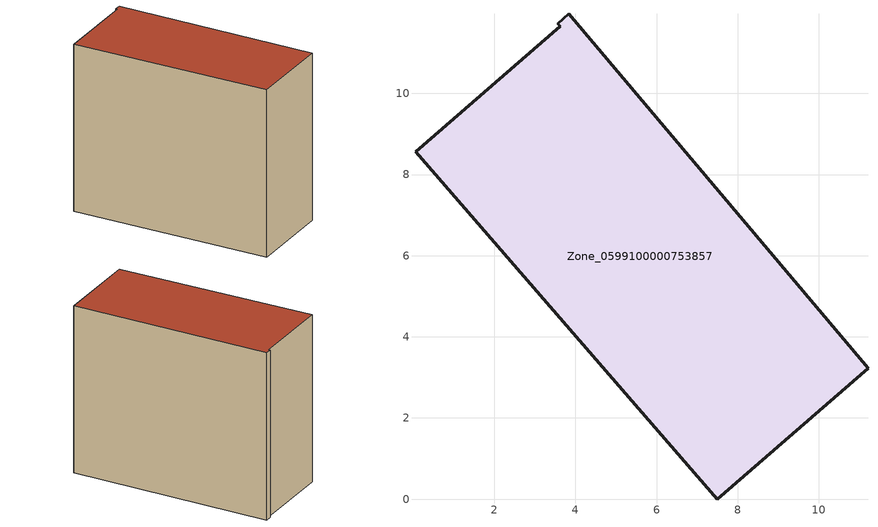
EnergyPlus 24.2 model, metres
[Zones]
Zone_0599100000753857
 floor ground (C_G): 0.06,8.56 3.62,11.65 3.56,11.72 3.83,11.96 11.21,3.23 7.49,0 z0
 wall outside (C_F): 7.49,0 11.21,3.23 3.83,11.96 3.56,11.72 3.62,11.65 0.06,8.56 7.49,0 z0:9.61
 roof outside (C_R): 3.62,11.65 0.06,8.56 7.49,0 11.21,3.23 3.83,11.96 3.56,11.72 z9.61
[BUILDING]
Pand.0599100000753857: North Axis=0; Terrain=City; Loads Convergence Tolerance Value=0.04; Temperature Convergence Tolerance Value=0.4; Solar Distribution=FullExterior; Maximum Number of Warmup Days=25; Minimum Number of Warmup Days=1
[Site:Location]
Rotterdam.The.Hague.AP_ZH_NLD Design_Conditions: Latitude=51.96; Longitude=4.45; Time Zone=1; Elevation=-4.5
[SITE:GROUNDTEMPERATURE:BUILDINGSURFACE]
18, 18, 18, 18, 18, 18, 18, 18, 18, 18, 18, 18
[MATERIAL] Thermal Absorptance=0.9; Solar Absorptance=0.7; Visible Absorptance=0.7
Name | Roughness | Thickness | Conductivity | Density | Specific Heat
G.TI.2006-2014 | MediumSmooth | 0.15 | 0.06 | 540 | 1210
F.TI.2006-2014 | Rough | 0.3 | 0.12 | 1920 | 840
R.TI.2006-2014 | MediumRough | 0.2 | 0.08 | 1500 | 1000
[CONSTRUCTION]
C_G: G.TI.2006-2014
C_F: F.TI.2006-2014
C_R: R.TI.2006-2014
[ZONE]
Zone_0599100000753857: Type=1; Multiplier=1; Ceiling Height=Autocalculate; Volume=Autocalculate; Floor Area=autocalculate; Part of Total Floor Area=Yes
[ZONEINFILTRATION:DESIGNFLOWRATE]
Infil_Zone_0599100000753857: Zone or ZoneList or Space or SpaceList=Zone_0599100000753857; Schedule=AlwaysOn; Design Flow Rate Calculation Method=Flow/Area; Flow Rate per Floor Area=0.0015; Constant Term Coefficient=1; Temperature Term Coefficient=0; Velocity Term Coefficient=0; Velocity Squared Term Coefficient=0
[HVACTEMPLATE:ZONE:IDEALLOADSAIRSYSTEM]
Zone_0599100000753857: Maximum Heating Supply Air Temperature=50; Minimum Cooling Supply Air Temperature=13; Maximum Heating Supply Air Humidity Ratio=0.0156; Minimum Cooling Supply Air Humidity Ratio=0.0077; Heating Limit=NoLimit; Cooling Limit=NoLimit; Dehumidification Control Type=ConstantSensibleHeatRatio; Cooling Sensible Heat Ratio=0.7; Dehumidification Setpoint=60; Humidification Control Type=None; Humidification Setpoint=30; Outdoor Air Method=None; Outdoor Air Flow Rate per Person=0.00944; Outdoor Air Flow Rate per Zone Floor Area=0; Outdoor Air Flow Rate per Zone=0; Demand Controlled Ventilation Type=None; Outdoor Air Economizer Type=NoEconomizer; Heat Recovery Type=None; Sensible Heat Recovery Effectiveness=0.7; Latent Heat Recovery Effectiveness=0.65
[ZONECONTROL:THERMOSTAT]
ThermostatControl_Zone_0599100000753857: Zone or ZoneList=Zone_0599100000753857; Control Type Schedule=DualSetpointControlType; Control 1=Thermostat_Zone_0599100000753857; Temperature Difference Between Cutout And Setpoint=0
[THERMOSTATSETPOINT:DUALSETPOINT]
Thermostat_Zone_0599100000753857: Heating Setpoint Temperature Schedule=HeatingSetpoint_Zone_0599100000753857; Cooling Setpoint Temperature Schedule=CoolingSetpoint_Zone_0599100000753857
[SCHEDULE:COMPACT]
HeatingSetpoint_Zone_0599100000753857: Through: 12/31, For: AllDays, Until: 24:00, 21
CoolingSetpoint_Zone_0599100000753857: Through: 12/31, For: AllDays, Until: 24:00, 24
DualSetpointControlType: Through: 12/31, For: AllDays, Until: 24:00, 4
AlwaysOn: Through: 12/31, For: AllDays, Until: 24:00, 1
